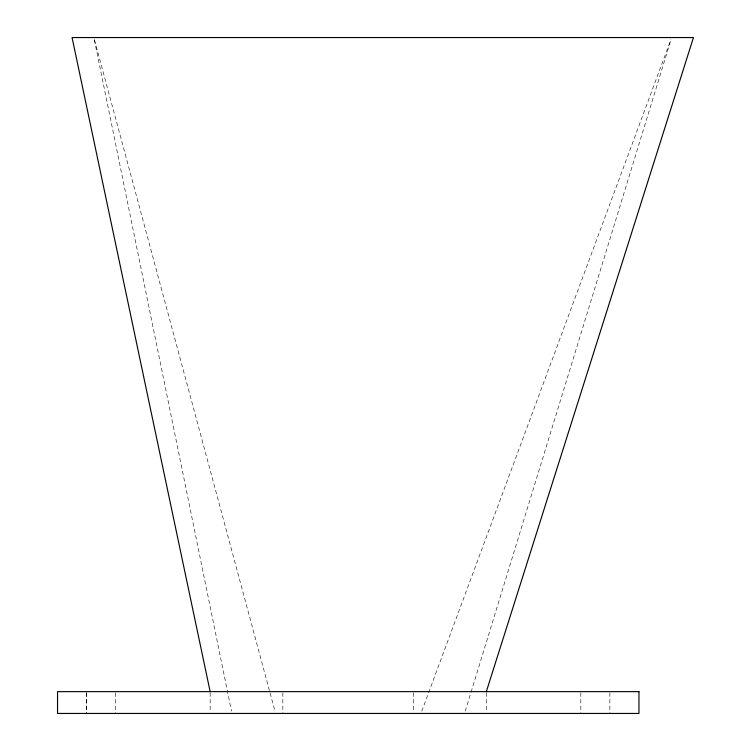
<?xml version="1.0" encoding="UTF-8"?>
<svg xmlns="http://www.w3.org/2000/svg" width="751" height="751" viewBox="0 0 751 751"><rect width="100%" height="100%" fill="white"/><g stroke="black" fill="none" stroke-linecap="round" stroke-linejoin="round"><path stroke-width="0.56" stroke-dasharray="3.75 2.82" d="M465.216 711.206L470.717 693.276M471.055 692.15L670.972 39.794M421.743 711.253L670.85 39.747M94.485 39.812L269.787 691.943M270.088 693.07L274.96 711.188M94.344 39.85L231.496 711.15M609.859 692.798L609.878 713.45M580.814 692.798L580.842 713.45M486.329 692.798L486.329 711.159M413.66 692.798L413.66 711.159M282.836 692.798L282.836 713.45M210.158 692.798L210.158 711.159M115.579 692.798L115.579 713.45M86.712 692.798L86.712 713.45M86.609 692.798L86.609 713.45"/><path stroke-width="1.13" d="M486.329 691.643L693.464 37.55L72.068 37.55L210.158 691.643M638.96 691.643L57.536 691.643L57.536 713.45L638.96 713.45L638.96 691.643"/></g></svg>
